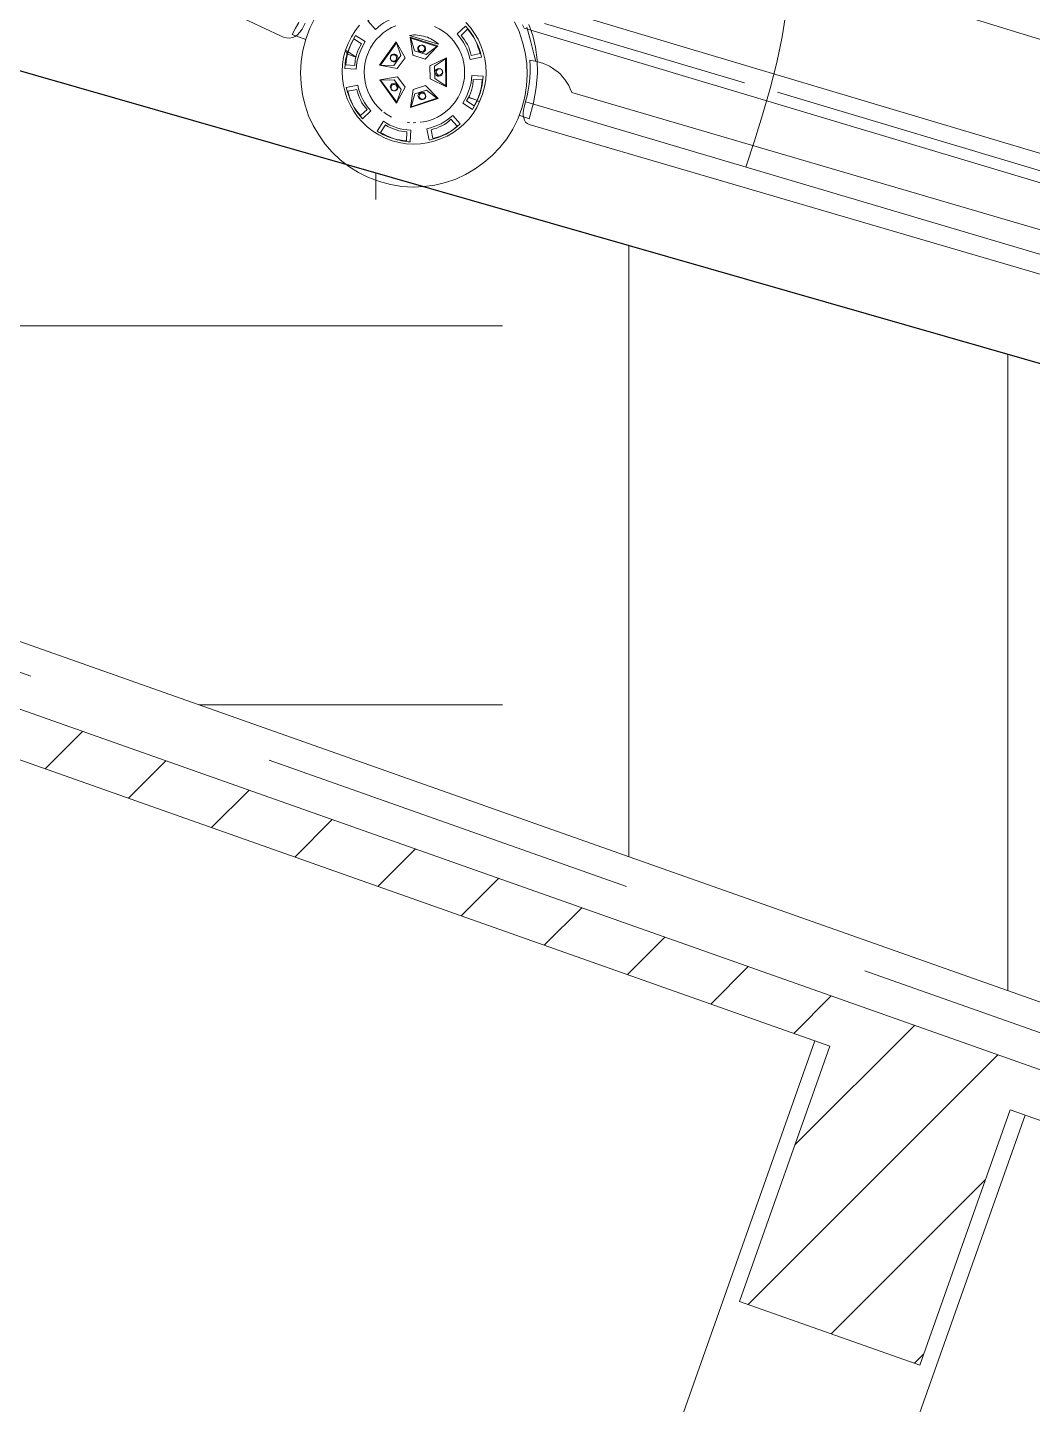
# Model space of a CAD drawing. Header units: centimetres. Extents: x -38353 to 28366, y -42745 to 17597.
# Drawn here: x -1140.1 to -824.6, y -315.8 to 116.6 of the extents above; entities that cross this region are included whole.
import ezdxf

# ---------------------------------------------------------------- set-up
doc = ezdxf.new("R2010")
doc.units = ezdxf.units.CM
doc.header["$LTSCALE"] = 500
doc.linetypes.add('Overhead', pattern=[0.396875, 0.238125, -0.15875])
for name, color, linetype, lineweight in [('0-1', 250, 'Continuous', 9), ('A-DETL-GENF-2', 250, 'Continuous', 9), ('A-DETL-GENF-3', 55, 'Continuous', 9), ('A-DETL-MEDM', 33, 'Continuous', 9), ('A-DETL-THIN', 151, 'Continuous', 9), ('A-DETL-WIDE', 214, 'Continuous', 25), ('A-FLOR-OVHD', 1, 'Overhead', 9), ('araba19_dwg-1', 250, 'Continuous', 9), ('S-COLS', 52, 'Continuous', 9)]:
    doc.layers.add(name, color=color, linetype=linetype, lineweight=lineweight)

# ---------------------------------------------------------------- blocks, each defined once
blk = doc.blocks.new('araba19_dwg-V232-C vaziyet')
at = {"layer": '0-1'}
for p, q in [((-909.95, 4762), (-817.29, 4766.51)), ((-986.14, 4757.91), (-920.72, 4761.31)), ((-983.45, 4732.78), (-795.57, 4742.39))]:
    blk.add_line(p, q, dxfattribs=at)
at = {"layer": '0-1', "flags": 128}
for points in [[(-1012.81, 4797.87), (-822.33, 4805.75)], [(-990.98, 4754.98), (-989.63, 4753.07), (-988.27, 4751.09), (-987.05, 4749.23), (-985.88, 4747.49), (-984.78, 4745.8)], [(-920.29, 4801.71), (-917.79, 4794.45), (-915.87, 4786.8), (-914.41, 4778.83), (-913.3, 4770.66), (-912.55, 4762.3), (-912.02, 4753.74), (-911.73, 4745.11), (-911.56, 4736.48)], [(-1003.04, 4762.57), (-785.45, 4773.29)], [(-791.32, 4764.2), (-991.73, 4754.41), (-992.49, 4755.21)], [(-984.07, 4728.07), (-980.7, 4728.05), (-981.13, 4733.25), (-981.96, 4738.07), (-983.07, 4742.46), (-984.57, 4746.41), (-986.36, 4749.98), (-988.37, 4753.13), (-990.72, 4755.96)], [(-1059.03, 4732.5), (-1059.42, 4730.44), (-1059.73, 4728.27), (-1055.17, 4728.25), (-1055.19, 4728.73), (-1055.17, 4728.73)], [(-995.19, 4755.27), (-992.79, 4752.86), (-990.69, 4750.14), (-988.81, 4747.29), (-987.22, 4744.18), (-985.93, 4741), (-984.94, 4737.63), (-984.29, 4734.12), (-984, 4730.47), (-984.06, 4726.81), (-984.5, 4723.32), (-985.29, 4719.86), (-986.4, 4716.56), (-987.81, 4713.38), (-989.53, 4710.42), (-991.49, 4707.62), (-993.71, 4705), (-996.12, 4702.6), (-998.84, 4700.5), (-1001.69, 4698.62), (-1004.79, 4697.03), (-1007.97, 4695.74), (-1011.34, 4694.74), (-1014.85, 4694.1), (-1018.5, 4693.81), (-1022.16, 4693.87), (-1025.66, 4694.31), (-1029.12, 4695.1), (-1032.41, 4696.21), (-1035.6, 4697.62), (-1038.56, 4699.33), (-1041.35, 4701.3), (-1043.98, 4703.52), (-1046.37, 4705.93), (-1048.48, 4708.65), (-1050.36, 4711.5), (-1051.94, 4714.6), (-1053.23, 4717.78), (-1054.23, 4721.15), (-1054.88, 4724.66), (-1055.17, 4728.31), (-1055.11, 4731.97), (-1054.67, 4735.47)], [(-1057.02, 4733.02), (-1057.34, 4730.9), (-1057.64, 4729.75), (-1058.08, 4728.77), (-1058.64, 4727.96), (-1059.33, 4727.39), (-1060.15, 4726.93), (-1061.04, 4726.71), (-1061.99, 4726.6), (-1063.02, 4726.67), (-1122.58, 4732.61)], [(-1009.52, 4750.03), (-1007.61, 4748.98), (-1005.81, 4747.68), (-1004.19, 4746.32), (-1002.67, 4744.71), (-1001.33, 4743.03), (-1000.1, 4741.17), (-999.11, 4739.24), (-998.3, 4737.18), (-997.65, 4735.05), (-997.25, 4732.85), (-997.08, 4730.52), (-997.15, 4728.23), (-997.41, 4726), (-997.9, 4723.82), (-998.58, 4721.69), (-999.51, 4719.72), (-1000.56, 4717.81), (-1001.85, 4716.01), (-1003.22, 4714.39), (-1004.82, 4712.87), (-1006.5, 4711.53), (-1008.36, 4710.3), (-1010.3, 4709.31), (-1012.36, 4708.49), (-1014.49, 4707.85), (-1016.69, 4707.45), (-1019.02, 4707.28), (-1021.3, 4707.35), (-1023.53, 4707.6), (-1025.72, 4708.1), (-1027.85, 4708.78), (-1029.81, 4709.71), (-1031.72, 4710.76), (-1033.53, 4712.05), (-1035.15, 4713.47), (-1036.67, 4715.02), (-1038.01, 4716.7), (-1039.23, 4718.56), (-1040.23, 4720.5), (-1041.04, 4722.56), (-1041.68, 4724.69), (-1042.09, 4726.89), (-1042.26, 4729.22), (-1042.19, 4731.5), (-1041.93, 4733.73), (-1041.43, 4735.91), (-1040.76, 4738.05)], [(-799.48, 4736.33), (-980.14, 4726.4), (-980.81, 4726.49), (-981.42, 4726.76), (-981.92, 4727.22), (-982.43, 4727.79), (-982.82, 4728.49), (-983.1, 4729.26), (-983.32, 4730.15), (-983.42, 4730.98), (-983.57, 4732.84), (-983.72, 4734.69), (-983.98, 4736.53), (-984.37, 4738.38), (-984.82, 4740.22), (-985.33, 4742.05), (-985.95, 4743.82), (-986.63, 4745.53), (-985.56, 4745.7), (-984.43, 4745.87), (-983.35, 4745.92), (-982.27, 4745.98), (-981.25, 4745.9), (-980.16, 4745.78), (-979.13, 4745.52), (-978.1, 4745.27), (-977.12, 4744.96), (-976.14, 4744.53), (-975.22, 4744.03), (-974.29, 4743.41), (-973.36, 4742.8), (-972.49, 4742.06), (-971.67, 4741.26), (-970.84, 4740.34), (-795.08, 4749.92)], [(-1025.03, 4715.03), (-1025.27, 4715.08), (-1025.39, 4715.14), (-1026.68, 4715.74), (-1027.97, 4716.45), (-1029.22, 4717.36), (-1030.34, 4718.32), (-1031.41, 4719.41), (-1032.37, 4720.63), (-1033.21, 4721.91), (-1033.88, 4723.25), (-1034.48, 4724.73), (-1034.92, 4726.21), (-1035.17, 4727.75), (-1035.3, 4729.37), (-1035.26, 4730.99), (-1035.1, 4732.55), (-1034.75, 4734.07), (-1034.28, 4735.53), (-1033.62, 4736.94), (-1032.9, 4738.24), (-1032.01, 4739.48), (-1031.04, 4740.67), (-1029.95, 4741.68)], [(-1018.37, 4745.53), (-1016.8, 4745.36), (-1015.28, 4745.01), (-1013.82, 4744.54), (-1012.41, 4743.89), (-1011.12, 4743.17), (-1009.88, 4742.27), (-1008.69, 4741.31), (-1007.68, 4740.21), (-1006.72, 4739), (-1005.88, 4737.72), (-1005.22, 4736.37), (-1004.61, 4734.9), (-1004.18, 4733.42), (-1003.92, 4731.87), (-1003.79, 4730.26), (-1003.83, 4728.64), (-1004, 4727.07), (-1004.34, 4725.55), (-1004.82, 4724.09), (-1005.47, 4722.68), (-1006.19, 4721.39), (-1007.09, 4720.14), (-1008.05, 4719.02), (-1009.14, 4717.95), (-1010.36, 4716.99), (-1011.64, 4716.15), (-1012.64, 4715.68)], [(-1024.42, 4714.82), (-1023.81, 4714.61), (-1022.29, 4714.26), (-1021.69, 4714.17)], [(-1015.76, 4714.51), (-1015.94, 4714.44), (-1016.53, 4714.36)], [(-1013.87, 4715.14), (-1014.46, 4714.87), (-1014.52, 4714.87)]]:
    blk.add_lwpolyline(points, dxfattribs=at)
for points in [[(-1038.76, 4740.24), (-1038.04, 4741.47), (-1037.31, 4742.59), (-1036.46, 4743.65), (-1035.55, 4744.65), (-1034.63, 4745.6), (-1033.6, 4746.49), (-1032.44, 4747.38), (-1031.28, 4748.21), (-1029.39, 4745.12), (-1030.38, 4744.42), (-1031.3, 4743.71), (-1032.23, 4742.95), (-1033.03, 4742.13), (-1033.77, 4741.26), (-1034.45, 4740.39), (-1035.06, 4739.46), (-1035.62, 4738.47)], [(-1009.23, 4748.9), (-1008, 4748.18), (-1006.88, 4747.39), (-1005.82, 4746.6), (-1004.82, 4745.69), (-1003.81, 4744.71), (-1002.92, 4743.68), (-1002.09, 4742.58), (-1001.25, 4741.36), (-1004.35, 4739.47), (-1005.05, 4740.46), (-1005.76, 4741.38), (-1006.52, 4742.31), (-1007.34, 4743.11), (-1008.15, 4743.85), (-1009.08, 4744.53), (-1010.01, 4745.14), (-1010.94, 4745.7)], [(-1008.3, 4748.16), (-1007.37, 4747.61), (-1006.44, 4746.99), (-1005.63, 4746.37), (-1004.82, 4745.63), (-1004.12, 4744.88), (-1003.42, 4744.07), (-1002.72, 4743.21), (-1002.08, 4742.28), (-1004.47, 4740.79), (-1004.98, 4741.54), (-1005.56, 4742.29), (-1006.13, 4742.99), (-1006.76, 4743.62), (-1007.45, 4744.18), (-1008.13, 4744.69), (-1008.88, 4745.2), (-1009.62, 4745.64)], [(-1015.39, 4740.75), (-1015.93, 4740.96), (-1016.48, 4741.12), (-1017.03, 4741.27), (-1017.58, 4741.42), (-1018.18, 4741.51), (-1018.78, 4741.55), (-1019.38, 4741.58), (-1019.98, 4741.55), (-1020.64, 4741.52), (-1021.3, 4741.43), (-1021.89, 4741.34), (-1022.49, 4741.19), (-1023.14, 4741.04), (-1023.73, 4740.83), (-1024.26, 4740.57), (-1024.84, 4740.3)], [(-1024.46, 4739.78), (-1021.82, 4734.74), (-1017.75, 4734.88), (-1015.41, 4740.09)], [(-1024.21, 4739.61), (-1021.77, 4736.19), (-1017.93, 4736.31), (-1015.64, 4739.84)], [(-1040.55, 4723.66), (-1041.22, 4726.33), (-1041.41, 4729.02), (-1041.3, 4731.78), (-1040.89, 4734.62), (-1037.37, 4733.77), (-1037.74, 4731.41), (-1037.87, 4729.13), (-1037.65, 4726.86), (-1037.12, 4724.66)], [(-1030.63, 4728.27), (-1025.04, 4729.19), (-1023.84, 4733.15), (-1028.11, 4736.96)], [(-1030.34, 4728.46), (-1026.38, 4729.73), (-1025.3, 4733.44), (-1027.97, 4736.67)], [(-1019.91, 4738.79), (-1019.43, 4738.7), (-1019.06, 4738.47), (-1018.8, 4738.07), (-1018.65, 4737.59), (-1018.75, 4737.11), (-1018.97, 4736.74), (-1019.32, 4736.48), (-1019.8, 4736.34), (-1020.28, 4736.44), (-1020.71, 4736.66), (-1020.97, 4737.06), (-1021.11, 4737.54), (-1021.02, 4738.02), (-1020.73, 4738.4), (-1020.38, 4738.65)], [(-1019.97, 4738.67), (-1019.6, 4738.63), (-1019.29, 4738.4), (-1019.04, 4738.06), (-1018.96, 4737.7), (-1019, 4737.34), (-1019.23, 4737.03), (-1019.57, 4736.77), (-1019.93, 4736.69), (-1020.3, 4736.8), (-1020.67, 4737.02), (-1020.92, 4737.3), (-1021, 4737.66), (-1020.9, 4738.03), (-1020.67, 4738.34), (-1020.38, 4738.59)], [(-1011.63, 4737.51), (-1015.64, 4733.42), (-1014.25, 4729.58), (-1008.59, 4728.95)], [(-1011.73, 4737.14), (-1014.21, 4733.78), (-1012.9, 4730.19), (-1008.83, 4729.12)], [(-998.78, 4735.9), (-998.17, 4733.22), (-997.92, 4730.54), (-998.03, 4727.77), (-998.44, 4724.93), (-1001.96, 4725.79), (-1001.59, 4728.14), (-1001.52, 4730.49), (-1001.68, 4732.7), (-1002.21, 4734.89)], [(-998.66, 4734.7), (-998.14, 4732.62), (-997.98, 4730.54), (-998.06, 4728.37), (-998.37, 4726.14), (-1001.11, 4726.85), (-1000.83, 4728.66), (-1000.8, 4730.46), (-1000.94, 4732.19), (-1001.38, 4733.91)], [(-1040.67, 4724.85), (-1041.19, 4726.93), (-1041.35, 4729.02), (-1041.27, 4731.18), (-1040.96, 4733.42), (-1038.23, 4732.77), (-1038.5, 4730.89), (-1038.53, 4729.09), (-1038.39, 4727.36), (-1037.95, 4725.64)], [(-1028.25, 4732.34), (-1028.03, 4732.77), (-1027.68, 4733.03), (-1027.26, 4733.17), (-1026.78, 4733.13), (-1026.35, 4732.91), (-1026.04, 4732.56), (-1025.89, 4732.09), (-1025.93, 4731.61), (-1026.15, 4731.18), (-1026.5, 4730.92), (-1026.97, 4730.78), (-1027.45, 4730.82), (-1027.88, 4731.04), (-1028.14, 4731.38), (-1028.28, 4731.86)], [(-1028.18, 4732.16), (-1028.02, 4732.53), (-1027.67, 4732.79), (-1027.31, 4732.92), (-1026.95, 4732.88), (-1026.64, 4732.72), (-1026.39, 4732.37), (-1026.25, 4732.01), (-1026.29, 4731.65), (-1026.46, 4731.28), (-1026.8, 4731.03), (-1027.16, 4730.89), (-1027.52, 4730.93), (-1027.89, 4731.1), (-1028.08, 4731.45), (-1028.22, 4731.8)], [(-1011.17, 4732.85), (-1011.09, 4732.37), (-1011.19, 4731.89), (-1011.47, 4731.52), (-1011.88, 4731.26), (-1012.35, 4731.17), (-1012.84, 4731.33), (-1013.21, 4731.61), (-1013.47, 4732.02), (-1013.55, 4732.49), (-1013.4, 4732.98), (-1013.11, 4733.29), (-1012.7, 4733.55), (-1012.23, 4733.64), (-1011.74, 4733.54), (-1011.43, 4733.26)], [(-1011.29, 4732.9), (-1011.27, 4732.48), (-1011.32, 4732.12), (-1011.54, 4731.81), (-1011.89, 4731.61), (-1012.25, 4731.54), (-1012.61, 4731.64), (-1012.92, 4731.87), (-1013.12, 4732.22), (-1013.2, 4732.63), (-1013.1, 4733), (-1012.87, 4733.31), (-1012.58, 4733.5), (-1012.17, 4733.58), (-1011.8, 4733.48), (-1011.49, 4733.25)], [(-1042.26, 4729.22), (-1041.37, 4728.24), (-1041.41, 4729.02)], [(-1038.43, 4728.2), (-1041.31, 4728.24), (-1041.35, 4729.02)], [(-1021.61, 4718.85), (-1020.73, 4724.48), (-1024.08, 4726.78), (-1029.05, 4723.96)], [(-1009.82, 4724.57), (-1014.92, 4727.09), (-1018.16, 4724.6), (-1017, 4719.01)], [(-998.11, 4728.13), (-1000.93, 4728.11), (-1000.92, 4728.06)], [(-998.03, 4727.77), (-997.15, 4728.11), (-997.15, 4728.23)], [(-1021.69, 4719.21), (-1021.64, 4723.35), (-1024.8, 4725.54), (-1028.75, 4723.98)], [(-1024.71, 4722.37), (-1025.03, 4722.71), (-1025.23, 4723.12), (-1025.19, 4723.61), (-1025.03, 4724.03), (-1024.69, 4724.35), (-1024.22, 4724.55), (-1023.74, 4724.57), (-1023.31, 4724.36), (-1022.99, 4724.01), (-1022.79, 4723.6), (-1022.77, 4723.12), (-1022.99, 4722.69), (-1023.33, 4722.37), (-1023.8, 4722.17), (-1024.28, 4722.15)], [(-1024.53, 4722.38), (-1024.79, 4722.67), (-1024.93, 4723.08), (-1024.94, 4723.44), (-1024.84, 4723.8), (-1024.55, 4724.06), (-1024.2, 4724.19), (-1023.78, 4724.15), (-1023.41, 4723.99), (-1023.16, 4723.7), (-1023.02, 4723.35), (-1023, 4722.99), (-1023.17, 4722.62), (-1023.45, 4722.37), (-1023.81, 4722.23), (-1024.17, 4722.21)], [(-1010.18, 4724.56), (-1014.14, 4725.87), (-1017.15, 4723.57), (-1016.95, 4719.32)], [(-1014.11, 4722.69), (-1014.52, 4722.49), (-1015, 4722.47), (-1015.42, 4722.57), (-1015.8, 4722.91), (-1016.06, 4723.32), (-1016.08, 4723.8), (-1015.92, 4724.22), (-1015.64, 4724.6), (-1015.17, 4724.8), (-1014.69, 4724.88), (-1014.27, 4724.72), (-1013.89, 4724.38), (-1013.69, 4723.97), (-1013.67, 4723.49), (-1013.83, 4723.06)], [(-1014.12, 4722.87), (-1014.47, 4722.67), (-1014.83, 4722.66), (-1015.19, 4722.76), (-1015.5, 4722.99), (-1015.64, 4723.34), (-1015.66, 4723.7), (-1015.55, 4724.06), (-1015.33, 4724.37), (-1014.98, 4724.57), (-1014.56, 4724.59), (-1014.2, 4724.49), (-1013.88, 4724.2), (-1013.74, 4723.85), (-1013.73, 4723.49), (-1013.83, 4723.18)], [(-1030.1, 4710.65), (-1031.33, 4711.37), (-1032.45, 4712.1), (-1033.51, 4712.95), (-1034.51, 4713.87), (-1035.52, 4714.84), (-1036.41, 4715.88), (-1037.3, 4716.97), (-1038.14, 4718.19), (-1034.99, 4720.08), (-1034.34, 4719.09), (-1033.64, 4718.17), (-1032.87, 4717.24), (-1032.05, 4716.44), (-1031.18, 4715.7), (-1030.31, 4715.02), (-1029.38, 4714.41), (-1028.39, 4713.85)], [(-1031.03, 4711.39), (-1031.96, 4711.95), (-1032.89, 4712.56), (-1033.7, 4713.18), (-1034.51, 4713.92), (-1035.27, 4714.67), (-1035.97, 4715.48), (-1036.67, 4716.34), (-1037.31, 4717.27), (-1034.86, 4718.77), (-1034.35, 4718.01), (-1033.77, 4717.26), (-1033.2, 4716.57), (-1032.51, 4715.94), (-1031.88, 4715.31), (-1031.2, 4714.8), (-1030.45, 4714.36), (-1029.71, 4713.91)], [(-1000.57, 4719.37), (-1001.29, 4718.14), (-1002.02, 4717.02), (-1002.87, 4715.9), (-1003.72, 4714.9), (-1004.7, 4713.96), (-1005.73, 4713.07), (-1006.89, 4712.17), (-1008.05, 4711.34), (-1009.94, 4714.43), (-1008.95, 4715.14), (-1008.02, 4715.84), (-1007.1, 4716.6), (-1006.3, 4717.42), (-1005.56, 4718.29), (-1004.88, 4719.17), (-1004.27, 4720.1), (-1003.71, 4721.08)], [(-1001.31, 4718.38), (-1001.86, 4717.45), (-1002.42, 4716.52), (-1003.1, 4715.71), (-1003.78, 4714.96), (-1004.53, 4714.2), (-1005.34, 4713.51), (-1006.26, 4712.8), (-1007.19, 4712.16), (-1008.63, 4714.61), (-1007.87, 4715.13), (-1007.12, 4715.7), (-1006.49, 4716.27), (-1005.85, 4716.9), (-1005.23, 4717.59), (-1004.72, 4718.28), (-1004.28, 4719.02), (-1003.83, 4719.76)], [(-1013.51, 4708.86), (-1014.17, 4708.65), (-1014.88, 4708.49), (-1015.53, 4708.34), (-1016.19, 4708.25), (-1016.9, 4708.16), (-1017.56, 4708.07), (-1018.21, 4708.04), (-1018.87, 4708), (-1019.59, 4707.97), (-1020.25, 4708), (-1020.92, 4708.03), (-1021.64, 4708.11), (-1022.36, 4708.14), (-1023.03, 4708.29), (-1023.75, 4708.38), (-1024.48, 4708.52), (-1023.63, 4712.1), (-1022.48, 4711.86), (-1021.27, 4711.67), (-1020.12, 4711.61), (-1018.99, 4711.6), (-1017.85, 4711.65), (-1016.71, 4711.83), (-1015.65, 4712.06), (-1014.58, 4712.35)], [(-1014.71, 4708.74), (-1015.78, 4708.45), (-1016.85, 4708.28), (-1017.86, 4708.11), (-1018.94, 4708.06), (-1019.96, 4708.07), (-1021.04, 4708.14), (-1022.13, 4708.33), (-1023.28, 4708.52), (-1022.63, 4711.25), (-1021.72, 4711.05), (-1020.75, 4710.98), (-1019.85, 4710.9), (-1018.95, 4710.88), (-1018.11, 4710.92), (-1017.22, 4711.08), (-1016.39, 4711.24), (-1015.56, 4711.46)]]:
    blk.add_lwpolyline(points, close=True, dxfattribs=at)

msp = doc.modelspace()

# ---------------------------------------------------------------- hatches: boundary and pattern name
at = {"layer": 'A-DETL-GENF-2'}
h = msp.add_hatch(dxfattribs=at)
h.set_pattern_fill('FP_15', color=256, angle=-19.4622, style=0, pattern_type=2)
h.set_pattern_definition([(360, (-3531.3, -533), (317.501, 317.499), [317.5, -317.5]), (360, (-3531.3, -413.95), (317.501, 317.499), [317.5, -317.5]), (360, (-3531.3, -294.9), (317.501, 317.499), [317.5, -317.5]), (90, (-3491.62, -255.2), (-317.499, 317.501), [317.5, -317.5]), (90, (-3372.56, -255.2), (-317.499, 317.501), [317.5, -317.5]), (90, (-3253.5, -255.2), (-317.499, 317.501), [317.5, -317.5])])
h.paths.add_polyline_path([(3527.36, -1811.36), (3712.09, -1288.61), (29.34, -233.01), (-51.52, -461.82), (14.48, -485.15), (-12.17, -560.58), (1871.24, -1226.13)], flags=0)
h.paths.add_polyline_path([(-570.09, -278.57), (-500.34, -81.19), (-3337.59, 732.06), (-2726.31, 409.14), (-2403.71, 295.14), (-2380.39, 361.14), (-646.23, -251.67)], flags=0)
h.paths.add_polyline_path([(-2587.91, -226.12), (-2536.99, -82), (-2911.61, 50.38), (-4609.76, 947.43), (-4978.9, 1077.88), (-4945.58, 1172.17), (-5314.39, 1302.49), (-5491.92, 800.09), (-2740.36, -172.24)], flags=0)
at = {"layer": 'A-DETL-GENF-3'}
h = msp.add_hatch(dxfattribs=at)
h.set_pattern_fill('FP_13', color=256, angle=-19.4622, style=0, pattern_type=2)
h.set_pattern_definition([(44.9998, (-3531.306, -533.012), (-17.6776, 17.67773), [])])
h.paths.add_polyline_path([(-800.69, -2731.92), (-11.04, -497.34), (-105.33, -464.02), (-571.79, -1784.03), (-1326.08, -1517.48), (-1114.5, -918.76), (-1086.22, -928.76), (-1069.56, -881.62), (-805.56, -974.91), (-822.22, -1022.05), (-784.5, -1035.38), (-762.84, -974.09), (-2507.14, -357.7), (-2395.52, -41.84), (-2169.23, -121.81), (-2185.89, -168.95), (-2167.04, -175.61), (-2150.38, -128.47), (-1919.38, -210.1), (-1936.04, -257.24), (-1917.18, -263.91), (-1900.52, -216.76), (-1674.23, -296.73), (-1690.89, -343.87), (-1634.32, -363.86), (-1617.66, -316.72), (-1320.66, -421.67), (-1337.32, -468.82), (-1318.46, -475.48), (-1301.8, -428.34), (-1004.8, -533.29), (-1021.46, -580.43), (-964.89, -600.42), (-948.23, -553.28), (-688.94, -644.91), (-705.6, -692.05), (-667.89, -705.38), (-646.23, -644.09), (-2484.81, 5.62), (-3157.84, -1898.96), (-1484.14, -2490.41)], flags=0)
h.paths.add_polyline_path([(-845, -2557.17), (-1349.43, -2378.92), (-1284.46, -2195.06), (-1218.46, -2218.39), (-1211.79, -2199.53), (-1527.65, -2087.91), (-1331.07, -1531.62), (-1071.79, -1623.25), (-1088.45, -1670.39), (-1069.59, -1677.06), (-1052.93, -1629.91), (-821.93, -1711.54), (-838.59, -1758.69), (-819.73, -1765.35), (-803.07, -1718.21), (-576.78, -1798.17), (-821.41, -2490.41)], flags=0)
h.paths.add_polyline_path([(-1373, -2370.59), (-1599.29, -2290.63), (-1534.32, -2106.77), (-1308.03, -2186.73)], flags=0)
h.paths.add_polyline_path([(-1627.57, -2280.63), (-2231, -2067.39), (-1729.56, -648.39), (-1437.27, -751.67), (-1453.93, -798.82), (-1435.08, -805.48), (-1418.42, -758.34), (-1126.13, -861.62), (-1590.01, -2174.34)], flags=0)
h.paths.add_polyline_path([(-2259.29, -2057.4), (-2485.58, -1977.43), (-2420.61, -1793.57), (-2194.32, -1873.54)], flags=0)
h.paths.add_polyline_path([(-2509.15, -1969.1), (-3013.58, -1790.85), (-2745.37, -1031.85), (-2519.08, -1111.81), (-2535.74, -1158.95), (-2516.88, -1165.62), (-2500.22, -1118.47), (-2269.22, -1200.1), (-2285.88, -1247.25), (-2267.02, -1253.91), (-2250.36, -1206.77), (-1991.08, -1298.39), (-2187.66, -1854.68), (-2503.51, -1743.07), (-2510.18, -1761.92), (-2444.18, -1785.25), (-2469.98, -1858.26)], flags=0)
h.paths.add_polyline_path([(-1986.08, -1284.25), (-2740.37, -1017.7), (-2512.14, -371.84), (-2285.85, -451.81), (-2302.51, -498.95), (-2283.65, -505.61), (-2266.99, -458.47), (-2035.99, -540.1), (-2052.65, -587.24), (-2033.79, -593.91), (-2017.13, -546.76), (-1786.13, -628.4), (-1802.79, -675.54), (-1774.51, -685.53), (-1965.54, -1226.12)], flags=0)
h.paths.add_polyline_path([(-562.93, -408.38), (-529.61, -314.09), (-2368.19, 335.62), (-2408.18, 222.48), (-2313.89, 189.16), (-2278.91, 288.16), (-2052.62, 208.2), (-2080.94, 128.05), (-2062.08, 121.39), (-2033.76, 201.53), (-1802.76, 119.9), (-1831.08, 39.76), (-1812.22, 33.1), (-1783.9, 113.24), (-1557.62, 33.27), (-1585.94, -46.87), (-1529.37, -66.86), (-1501.05, 13.28), (-1204.04, -91.67), (-1232.36, -171.81), (-1213.51, -178.48), (-1185.19, -98.33), (-888.19, -203.29), (-916.51, -283.43), (-859.93, -303.42), (-831.61, -223.28), (-572.33, -314.9), (-600.65, -395.05)], flags=0)
h.paths.add_polyline_path([(-2520.9, -66.51), (-2494.25, 8.92), (-2846.73, 133.48), (-4544.88, 1030.53), (-4926.74, 1165.47), (-4953.39, 1090.05), (-4577.06, 957.06), (-2878.91, 60.01), (-2817.14, 38.18)], flags=0)
h.paths.add_polyline_path([(-2417.28, 226.72), (-2400.62, 273.87), (-2740.23, 393.87), (-3376.9, 730.2), (-3365.23, 763.22), (-3412.37, 779.88), (-3438.42, 706.15), (-2760.34, 347.95)], flags=0)

# ---------------------------------------------------------------- linework, layer by layer
at = {"layer": 'A-DETL-MEDM'}
for p, q in [((-557.9, -304.09), (-2368.19, 335.62)), ((-1185.19, -98.33), (-888.19, -203.29)), ((-888.19, -203.29), (-916.51, -283.43)), ((-859.93, -303.42), (-831.61, -223.28)), ((-831.61, -223.28), (-572.33, -314.9)), ((-916.51, -283.43), (-859.93, -303.42))]:
    msp.add_line(p, q, dxfattribs=at)
at = {"layer": 'A-DETL-THIN'}
msp.add_line((-2380.39, 361.14), (-570.09, -278.57), dxfattribs=at)
at = {"layer": 'A-DETL-WIDE'}
msp.add_line((-500.34, -81.19), (-3337.59, 732.06), dxfattribs=at)
at = {"layer": 'A-FLOR-OVHD'}
msp.add_line((-2373.97, 349.3), (-563.68, -290.42), dxfattribs=at)
at = {"layer": 'S-COLS'}
for p, q in [((-1004.52, -517.48), (-892.9, -201.62)), ((-826.9, -224.94), (-938.52, -540.8))]:
    msp.add_line(p, q, dxfattribs=at)

# ---------------------------------------------------------------- block references
at = {"layer": 'araba19_dwg-1', "rotation": 340.5377947380724}
msp.add_blockref('araba19_dwg-V232-C vaziyet', (-1633.26, -4696.79), dxfattribs=at)

doc.saveas('drawing.dxf')
